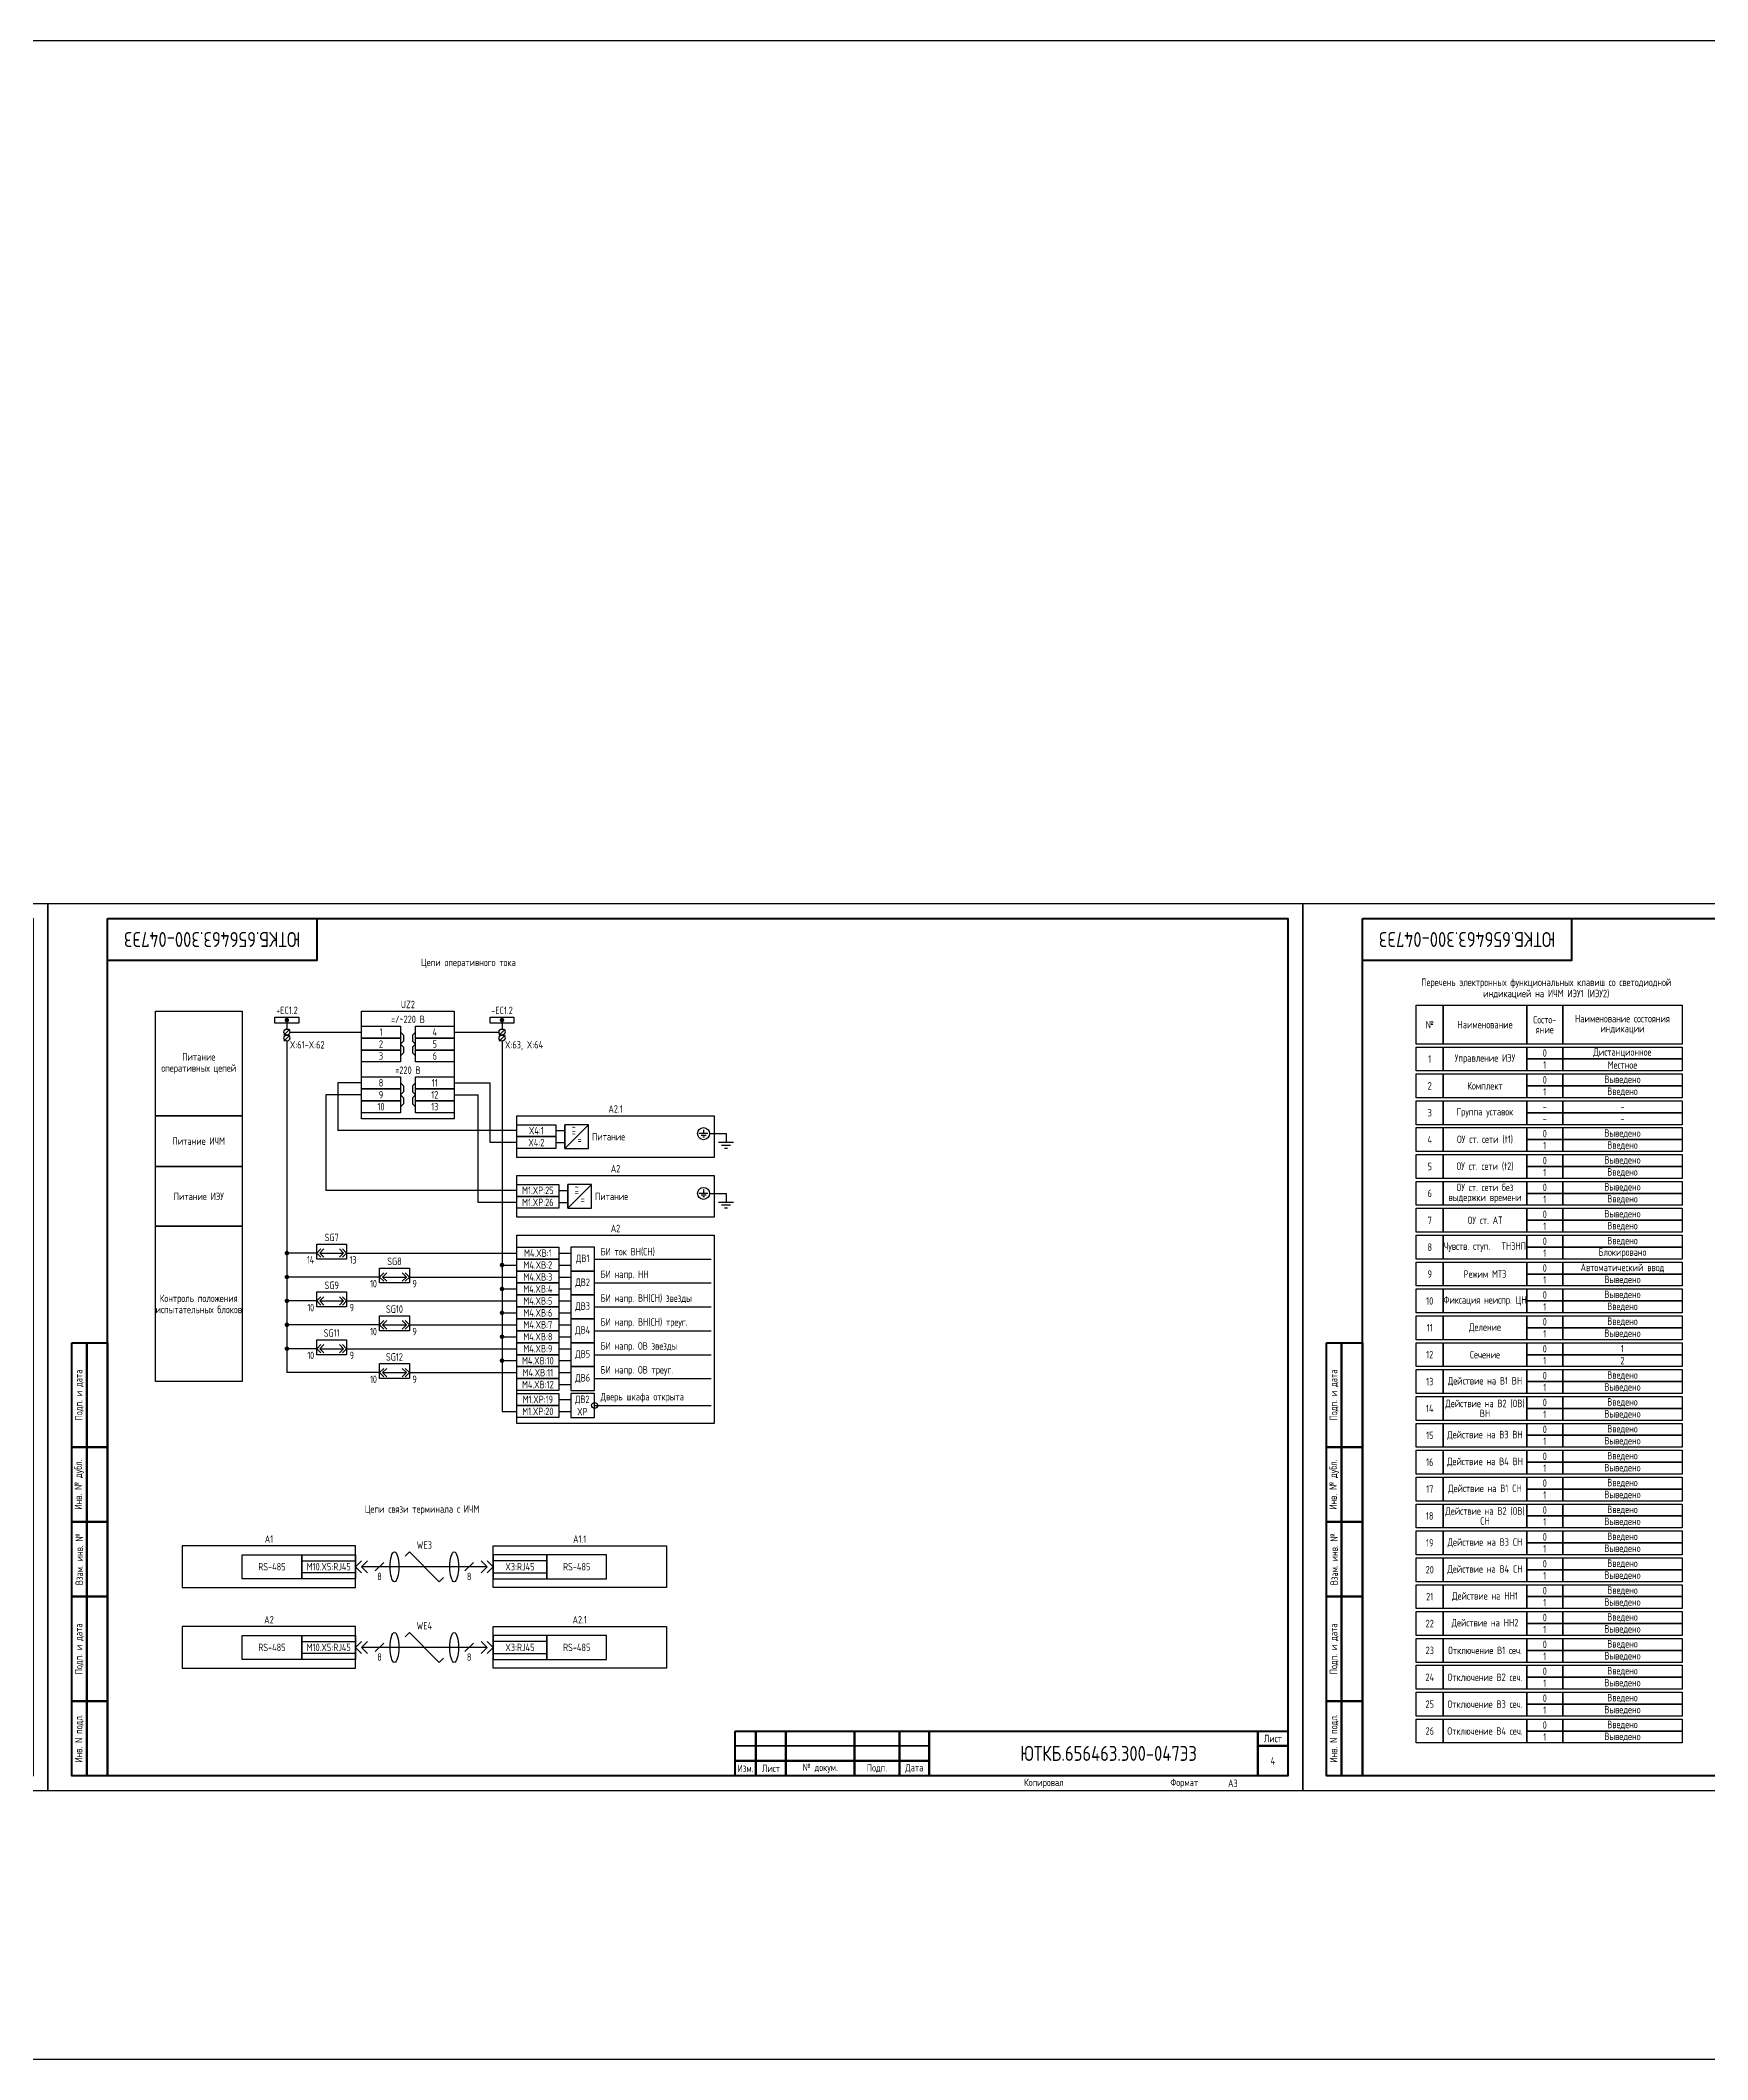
# Model space of a CAD drawing. Header units: millimetres. Extents: x -1036 to 3331, y -90 to 586.
# Drawn here: x 1258 to 1816, y -90 to 586 of the extents above; entities that cross this region are included whole.
import ezdxf

# ---------------------------------------------------------------- set-up
doc = ezdxf.new("R2010")
doc.units = ezdxf.units.MM
doc.styles.add('Gost_type_A', font='GOST_A.TTF')

# ---------------------------------------------------------------- blocks, each defined once
blk = doc.blocks.new('Формат_А3')
blk.add_lwpolyline([(-420, 297), (0, 297), (0, 0), (-420, 0)], close=True)
at = {"lineweight": 50}
blk.add_lwpolyline([(-400, 292), (-5, 292), (-5, 5), (-400, 5)], close=True, dxfattribs=at)
blk = doc.blocks.new('Штамп малый нижний')
at = {"lineweight": 50}
for points in [[(-185, 15), (-178, 15), (-178, 5), (-185, 5)], [(-178, 15), (-168, 15), (-168, 5), (-178, 5)], [(-168, 15), (-145, 15), (-145, 5), (-168, 5)], [(-145, 15), (-130, 15), (-130, 5), (-145, 5)], [(-130, 15), (-120, 15), (-120, 5), (-130, 5)], [(-120, 15), (-10, 15), (-10, 0), (-120, 0)], [(-10, 15), (0, 15), (0, 10), (-10, 10)], [(-10, 10), (0, 10), (0, 0), (-10, 0)], [(-185, 5), (-178, 5), (-178, 0), (-185, 0)], [(-178, 5), (-168, 5), (-168, 0), (-178, 0)], [(-168, 5), (-145, 5), (-145, 0), (-168, 0)], [(-145, 5), (-130, 5), (-130, 0), (-145, 0)], [(-130, 5), (-120, 5), (-120, 0), (-130, 0)]]:
    blk.add_lwpolyline(points, close=True, dxfattribs=at)
for points in [[(-185, 15), (-178, 15), (-178, 10), (-185, 10)], [(-178, 15), (-168, 15), (-168, 10), (-178, 10)], [(-168, 15), (-145, 15), (-145, 10), (-168, 10)], [(-145, 15), (-130, 15), (-130, 10), (-145, 10)], [(-130, 15), (-120, 15), (-120, 10), (-130, 10)], [(-185, 10), (-178, 10), (-178, 5), (-185, 5)], [(-178, 10), (-168, 10), (-168, 5), (-178, 5)], [(-168, 10), (-145, 10), (-145, 5), (-168, 5)], [(-145, 10), (-130, 10), (-130, 5), (-145, 5)], [(-130, 10), (-120, 10), (-120, 5), (-130, 5)]]:
    blk.add_lwpolyline(points, close=True)
at = {"char_height": 2.5, "style": 'Gost_type_A'}
for s, insert, width, attachment_point in [('Лист', (-5, 12.5), 10, 5), ('Изм.', (-181.5, 2.5), 7, 5), ('Лист', (-173, 2.5), 10, 5), ('№ докум.', (-156.5, 2.5), 23, 5), ('Подп.', (-137.5, 2.5), 15, 5), ('Дата', (-125, 2.5), 10, 5), ('Копировал', (-75, -2.53), 13.1202, 6), ('Формат', (-30, -2.53), 13.1202, 6)]:
    blk.add_mtext(s, dxfattribs=dict(at, insert=insert, width=width, attachment_point=attachment_point))
blk = doc.blocks.new('Штамп угловой верхний')
at = {"lineweight": 50}
blk.add_lwpolyline([(0, 0), (70, 0), (70, -14), (0, -14)], close=True, dxfattribs=at)
blk = doc.blocks.new('Штамп левый нижний')
at = {"lineweight": 50}
for points in [[(-12, 145), (-7, 145), (-7, 110), (-12, 110)], [(-7, 145), (0, 145), (0, 110), (-7, 110)], [(-12, 110), (-7, 110), (-7, 85), (-12, 85)], [(-7, 110), (0, 110), (0, 85), (-7, 85)], [(-12, 85), (-7, 85), (-7, 60), (-12, 60)], [(-7, 85), (0, 85), (0, 60), (-7, 60)], [(-12, 60), (-7, 60), (-7, 25), (-12, 25)], [(-7, 60), (0, 60), (0, 25), (-7, 25)], [(-12, 25), (-7, 25), (-7, 0), (-12, 0)], [(-7, 25), (0, 25), (0, 0), (-7, 0)]]:
    blk.add_lwpolyline(points, close=True, dxfattribs=at)
at = {"char_height": 2.5, "attachment_point": 5, "rotation": 90, "style": 'Gost_type_A'}
for s, insert, width in [('Подп. и дата', (-9.5, 127.5), 35), ('Инв. № дубл.', (-9.5, 97.5), 25), ('Взам. инв. №', (-9.5, 72.5), 25), ('Подп. и дата', (-9.5, 42.5), 35), ('Инв. N подл.', (-9.5, 12.5), 25)]:
    blk.add_mtext(s, dxfattribs=dict(at, insert=insert, width=width))
blk = doc.blocks.new('POINT')
at = {"const_width": 0.75}
blk.add_lwpolyline([(-0.375, 0, 1), (0.375, 0, 1)], format="xyb", close=True, dxfattribs=at)
blk = doc.blocks.new('Шинка')
blk.add_lwpolyline([(-4, 1), (4, 1), (4, -1), (-4, -1)], close=True)
blk.add_blockref('POINT', (0, 0))
blk = doc.blocks.new('БИ_разъем')
for p, q in [((0, 0), (1.41, 1.41)), ((0, 0), (1.41, 1.41)), ((0, 0), (1.41, -1.41)), ((0, 0), (1.41, -1.41)), ((1, 0), (2.41, 1.41)), ((1, 0), (2.41, -1.41)), ((1, 0), (9, 0)), ((9, 0), (7.59, 1.41)), ((9, 0), (7.59, -1.41)), ((10, 0), (8.59, 1.41)), ((10, 0), (8.59, 1.41)), ((10, 0), (8.59, -1.41)), ((10, 0), (8.59, -1.41))]:
    blk.add_line(p, q)

msp = doc.modelspace()

# ---------------------------------------------------------------- linework, layer by layer
for p, q in [((1340, 258), (1340, 255)), ((1412, 258), (1412, 255)), ((1341, 255), (1339, 253)), ((1341, 253), (1339, 251)), ((1340, 251), (1340, 140)), ((1341.01, 254), (1365, 254)), ((1396, 254), (1411, 254)), ((1413, 255), (1411, 253)), ((1413, 253), (1411, 251)), ((1412, 251), (1412, 127)), ((1365, 237), (1357, 237)), ((1357, 237), (1357, 221)), ((1396, 237), (1408, 237)), ((1408, 217), (1408, 237)), ((1353, 233), (1353, 201)), ((1365, 233), (1353, 233)), ((1396, 233), (1404, 233)), ((1404, 197), (1404, 233)), ((1417, 221), (1357, 221)), ((1417, 217), (1408, 217)), ((1433, 215), (1433, 223)), ((1433, 215), (1441, 223)), ((1481.48, 220), (1487, 220)), ((1434, 195), (1434, 203)), ((1434, 195), (1442, 203)), ((1417, 201), (1353, 201)), ((1417, 197), (1404, 197)), ((1481.48, 200), (1487, 200)), ((1350, 180), (1340, 180)), ((1360, 180), (1417, 180)), ((1412, 176), (1417, 176)), ((1431, 180), (1435, 180)), ((1431, 176), (1435, 176)), ((1443, 178), (1482, 178)), ((1371, 172), (1340, 172)), ((1381, 172), (1417, 172)), ((1431, 172), (1435, 172)), ((1443, 170), (1482, 170)), ((1350, 164), (1340, 164)), ((1360, 164), (1417, 164)), ((1412, 168), (1417, 168)), ((1431, 168), (1435, 168)), ((1431, 164), (1435, 164)), ((1371, 156), (1340, 156)), ((1381, 156), (1417, 156)), ((1412, 160), (1417, 160)), ((1431, 160), (1435, 160)), ((1431, 156), (1435, 156)), ((1443, 162), (1482, 162)), ((1412, 152), (1417, 152)), ((1431, 152), (1435, 152)), ((1443, 154), (1482, 154)), ((1350, 148), (1340, 148)), ((1360, 148), (1417, 148)), ((1412, 144), (1417, 144)), ((1431, 148), (1435, 148)), ((1431, 144), (1435, 144)), ((1443, 146), (1482, 146)), ((1371, 140), (1340, 140)), ((1381, 140), (1417, 140)), ((1431, 140), (1435, 140)), ((1431, 136), (1435, 136)), ((1431, 136), (1435, 136)), ((1443, 138), (1482, 138)), ((1431, 131), (1435, 131)), ((1443, 129), (1482, 129)), ((1412, 127), (1417, 127)), ((1431, 127), (1435, 127)), ((1363, 75), (1365, 77)), ((1363, 75), (1365, 77)), ((1363, 75), (1365, 73)), ((1363, 75), (1365, 73)), ((1365, 75), (1367, 77)), ((1365, 75), (1367, 77)), ((1407, 75), (1365, 75)), ((1365, 75), (1367, 73)), ((1365, 75), (1367, 73)), ((1372.41, 76.41), (1369.59, 73.59)), ((1379.53, 78.53), (1381, 80)), ((1381, 80), (1391, 70)), ((1402.41, 76.41), (1399.59, 73.59)), ((1407, 75), (1405, 77)), ((1407, 75), (1405, 77)), ((1407, 75), (1405, 73)), ((1407, 75), (1405, 73)), ((1409, 75), (1407, 77)), ((1409, 75), (1407, 77)), ((1409, 75), (1407, 73)), ((1409, 75), (1407, 73)), ((1391, 70), (1392.41, 71.41)), ((1363, 48), (1365, 50)), ((1363, 48), (1365, 50)), ((1363, 48), (1365, 46)), ((1363, 48), (1365, 46)), ((1365, 48), (1367, 50)), ((1365, 48), (1367, 50)), ((1407, 48), (1365, 48)), ((1365, 48), (1367, 46)), ((1365, 48), (1367, 46)), ((1372.41, 49.41), (1369.59, 46.59)), ((1379.53, 51.53), (1381, 53)), ((1381, 53), (1391, 43)), ((1402.41, 49.41), (1399.59, 46.59)), ((1407, 48), (1405, 50)), ((1407, 48), (1405, 50)), ((1407, 48), (1405, 46)), ((1407, 48), (1405, 46)), ((1409, 48), (1407, 50)), ((1409, 48), (1407, 50)), ((1409, 48), (1407, 46)), ((1409, 48), (1407, 46)), ((1391, 43), (1392.41, 44.41))]:
    msp.add_line(p, q)
at = {"ltscale": 4}
for p, q in [((1430, 221), (1433, 221)), ((1430, 217), (1433, 217)), ((1431, 201), (1434, 201)), ((1431, 197), (1434, 197))]:
    msp.add_line(p, q, dxfattribs=at)
at = {"ltscale": 4.32}
for p, q in [((1480.89, 220), (1478.04, 220)), ((1480.32, 219.43), (1478.61, 219.43)), ((1479.75, 218.86), (1479.18, 218.86)), ((1479.46, 221.28), (1479.46, 220)), ((1489.5, 217), (1484.5, 217)), ((1487, 220), (1487, 217)), ((1488.5, 216), (1485.5, 216)), ((1487.5, 215), (1486.5, 215)), ((1480.89, 200), (1478.04, 200)), ((1480.32, 199.43), (1478.61, 199.43)), ((1479.75, 198.86), (1479.18, 198.86)), ((1479.46, 201.28), (1479.46, 200)), ((1489.5, 197), (1484.5, 197)), ((1487, 200), (1487, 197)), ((1488.5, 196), (1485.5, 196)), ((1487.5, 195), (1486.5, 195))]:
    msp.add_line(p, q, dxfattribs=at)
for points in [[(-1036, 586), (3331, 586), (3331, -90), (-1036, -90)], [(1325, 226), (1296, 226), (1296, 261), (1325, 261)], [(1365, 261), (1396, 261), (1396, 225), (1365, 225)], [(1718, 263), (1727, 263), (1727, 250), (1718, 250)], [(1727, 263), (1755, 263), (1755, 250), (1727, 250)], [(1755, 263), (1767, 263), (1767, 250), (1755, 250)], [(1767, 263), (1807, 263), (1807, 250), (1767, 250)], [(1365, 256), (1378, 256), (1378, 252), (1365, 252)], [(1365, 252), (1378, 252), (1378, 248), (1365, 248)], [(1383, 256), (1396, 256), (1396, 252), (1383, 252)], [(1383, 252), (1396, 252), (1396, 248), (1383, 248)], [(1365, 248), (1378, 248), (1378, 244), (1365, 244)], [(1383, 248), (1396, 248), (1396, 244), (1383, 244)], [(1718, 249), (1727, 249), (1727, 241), (1718, 241)], [(1727, 249), (1755, 249), (1755, 241), (1727, 241)], [(1755, 249), (1767, 249), (1767, 245), (1755, 245)], [(1755, 245), (1767, 245), (1767, 241), (1755, 241)], [(1767, 249), (1807, 249), (1807, 245), (1767, 245)], [(1767, 245), (1807, 245), (1807, 241), (1767, 241)], [(1365, 239), (1378, 239), (1378, 235), (1365, 235)], [(1383, 239), (1396, 239), (1396, 235), (1383, 235)], [(1718, 240), (1727, 240), (1727, 232), (1718, 232)], [(1727, 240), (1755, 240), (1755, 232), (1727, 232)], [(1755, 240), (1767, 240), (1767, 236), (1755, 236)], [(1767, 240), (1807, 240), (1807, 236), (1767, 236)], [(1365, 235), (1378, 235), (1378, 231), (1365, 231)], [(1365, 231), (1378, 231), (1378, 227), (1365, 227)], [(1383, 235), (1396, 235), (1396, 231), (1383, 231)], [(1383, 231), (1396, 231), (1396, 227), (1383, 227)], [(1718, 231), (1727, 231), (1727, 223), (1718, 223)], [(1727, 231), (1755, 231), (1755, 223), (1727, 223)], [(1755, 236), (1767, 236), (1767, 232), (1755, 232)], [(1755, 231), (1767, 231), (1767, 227), (1755, 227)], [(1767, 236), (1807, 236), (1807, 232), (1767, 232)], [(1767, 231), (1807, 231), (1807, 227), (1767, 227)], [(1324.98, 209), (1296, 209), (1296, 226), (1325, 226)], [(1417, 226), (1483, 226), (1483, 212), (1417, 212)], [(1755, 227), (1767, 227), (1767, 223), (1755, 223)], [(1767, 227), (1807, 227), (1807, 223), (1767, 223)], [(1417, 223), (1430, 223), (1430, 219), (1417, 219)], [(1417, 219), (1430, 219), (1430, 215), (1417, 215)], [(1718, 222), (1727, 222), (1727, 214), (1718, 214)], [(1727, 222), (1755, 222), (1755, 214), (1727, 214)], [(1755, 222), (1767, 222), (1767, 218), (1755, 218)], [(1755, 218), (1767, 218), (1767, 214), (1755, 214)], [(1767, 222), (1807, 222), (1807, 218), (1767, 218)], [(1767, 218), (1807, 218), (1807, 214), (1767, 214)], [(1718, 213), (1727, 213), (1727, 205), (1718, 205)], [(1727, 213), (1755, 213), (1755, 205), (1727, 205)], [(1755, 213), (1767, 213), (1767, 209), (1755, 209)], [(1767, 213), (1807, 213), (1807, 209), (1767, 209)], [(1325, 189), (1296, 189), (1296, 209), (1325, 209)], [(1417, 206), (1483, 206), (1483, 192), (1417, 192)], [(1417, 203), (1431, 203), (1431, 199), (1417, 199)], [(1718, 204), (1727, 204), (1727, 196), (1718, 196)], [(1727, 204), (1755, 204), (1755, 196), (1727, 196)], [(1755, 209), (1767, 209), (1767, 205), (1755, 205)], [(1755, 204), (1767, 204), (1767, 200), (1755, 200)], [(1767, 209), (1807, 209), (1807, 205), (1767, 205)], [(1767, 204), (1807, 204), (1807, 200), (1767, 200)], [(1417, 199), (1431, 199), (1431, 195), (1417, 195)], [(1755, 200), (1767, 200), (1767, 196), (1755, 196)], [(1767, 200), (1807, 200), (1807, 196), (1767, 196)], [(1718, 195), (1727, 195), (1727, 187), (1718, 187)], [(1727, 195), (1755, 195), (1755, 187), (1727, 187)], [(1755, 195), (1767, 195), (1767, 191), (1755, 191)], [(1755, 191), (1767, 191), (1767, 187), (1755, 187)], [(1767, 195), (1807, 195), (1807, 191), (1767, 191)], [(1767, 191), (1807, 191), (1807, 187), (1767, 187)], [(1296, 189), (1325, 189), (1325, 137), (1296, 137)], [(1350, 183), (1360, 183), (1360, 178), (1350, 178)], [(1417, 186), (1483, 186), (1483, 123), (1417, 123)], [(1718, 186), (1727, 186), (1727, 178), (1718, 178)], [(1727, 186), (1755, 186), (1755, 178), (1727, 178)], [(1755, 186), (1767, 186), (1767, 182), (1755, 182)], [(1767, 186), (1807, 186), (1807, 182), (1767, 182)], [(1417, 182), (1431, 182), (1431, 178), (1417, 178)], [(1417, 178), (1431, 178), (1431, 174), (1417, 174)], [(1718, 177), (1727, 177), (1727, 169), (1718, 169)], [(1727, 177), (1755, 177), (1755, 169), (1727, 169)], [(1755, 182), (1767, 182), (1767, 178), (1755, 178)], [(1755, 177), (1767, 177), (1767, 173), (1755, 173)], [(1767, 182), (1807, 182), (1807, 178), (1767, 178)], [(1767, 177), (1807, 177), (1807, 173), (1767, 173)], [(1371, 175), (1381, 175), (1381, 170), (1371, 170)], [(1417, 174), (1431, 174), (1431, 170), (1417, 170)], [(1417, 170), (1431, 170), (1431, 166), (1417, 166)], [(1755, 173), (1767, 173), (1767, 169), (1755, 169)], [(1767, 173), (1807, 173), (1807, 169), (1767, 169)], [(1350, 167), (1360, 167), (1360, 162), (1350, 162)], [(1417, 166), (1431, 166), (1431, 162), (1417, 162)], [(1718, 168), (1727, 168), (1727, 160), (1718, 160)], [(1727, 168), (1755, 168), (1755, 160), (1727, 160)], [(1755, 168), (1767, 168), (1767, 164), (1755, 164)], [(1755, 164), (1767, 164), (1767, 160), (1755, 160)], [(1767, 168), (1807, 168), (1807, 164), (1767, 164)], [(1767, 164), (1807, 164), (1807, 160), (1767, 160)], [(1371, 159), (1381, 159), (1381, 154), (1371, 154)], [(1417, 162), (1431, 162), (1431, 158), (1417, 158)], [(1417, 158), (1431, 158), (1431, 154), (1417, 154)], [(1718, 159), (1727, 159), (1727, 151), (1718, 151)], [(1727, 159), (1755, 159), (1755, 151), (1727, 151)], [(1755, 159), (1767, 159), (1767, 155), (1755, 155)], [(1767, 159), (1807, 159), (1807, 155), (1767, 155)], [(1350, 151), (1360, 151), (1360, 146), (1350, 146)], [(1417, 154), (1431, 154), (1431, 150), (1417, 150)], [(1417, 150), (1431, 150), (1431, 146), (1417, 146)], [(1718, 150), (1727, 150), (1727, 142), (1718, 142)], [(1727, 150), (1755, 150), (1755, 142), (1727, 142)], [(1755, 155), (1767, 155), (1767, 151), (1755, 151)], [(1755, 150), (1767, 150), (1767, 146), (1755, 146)], [(1767, 155), (1807, 155), (1807, 151), (1767, 151)], [(1767, 150), (1807, 150), (1807, 146), (1767, 146)], [(1371, 143), (1381, 143), (1381, 138), (1371, 138)], [(1417, 146), (1431, 146), (1431, 142), (1417, 142)], [(1417, 142), (1431, 142), (1431, 138), (1417, 138)], [(1755, 146), (1767, 146), (1767, 142), (1755, 142)], [(1767, 146), (1807, 146), (1807, 142), (1767, 142)], [(1417, 138), (1431, 138), (1431, 134), (1417, 134)], [(1718, 141), (1727, 141), (1727, 133), (1718, 133)], [(1727, 141), (1755, 141), (1755, 133), (1727, 133)], [(1755, 141), (1767, 141), (1767, 137), (1755, 137)], [(1755, 137), (1767, 137), (1767, 133), (1755, 133)], [(1767, 141), (1807, 141), (1807, 137), (1767, 137)], [(1767, 137), (1807, 137), (1807, 133), (1767, 133)], [(1417, 133), (1431, 133), (1431, 129), (1417, 129)], [(1417, 129), (1431, 129), (1431, 125), (1417, 125)], [(1718, 132), (1727, 132), (1727, 124), (1718, 124)], [(1727, 132), (1755, 132), (1755, 124), (1727, 124)], [(1755, 132), (1767, 132), (1767, 128), (1755, 128)], [(1767, 132), (1807, 132), (1807, 128), (1767, 128)], [(1718, 123), (1727, 123), (1727, 115), (1718, 115)], [(1727, 123), (1755, 123), (1755, 115), (1727, 115)], [(1755, 128), (1767, 128), (1767, 124), (1755, 124)], [(1755, 123), (1767, 123), (1767, 119), (1755, 119)], [(1767, 128), (1807, 128), (1807, 124), (1767, 124)], [(1767, 123), (1807, 123), (1807, 119), (1767, 119)], [(1755, 119), (1767, 119), (1767, 115), (1755, 115)], [(1767, 119), (1807, 119), (1807, 115), (1767, 115)], [(1718, 114), (1727, 114), (1727, 106), (1718, 106)], [(1727, 114), (1755, 114), (1755, 106), (1727, 106)], [(1755, 114), (1767, 114), (1767, 110), (1755, 110)], [(1755, 110), (1767, 110), (1767, 106), (1755, 106)], [(1767, 114), (1807, 114), (1807, 110), (1767, 110)], [(1767, 110), (1807, 110), (1807, 106), (1767, 106)], [(1718, 105), (1727, 105), (1727, 97), (1718, 97)], [(1727, 105), (1755, 105), (1755, 97), (1727, 97)], [(1755, 105), (1767, 105), (1767, 101), (1755, 101)], [(1767, 105), (1807, 105), (1807, 101), (1767, 101)], [(1718, 96), (1727, 96), (1727, 88), (1718, 88)], [(1727, 96), (1755, 96), (1755, 88), (1727, 88)], [(1755, 101), (1767, 101), (1767, 97), (1755, 97)], [(1755, 96), (1767, 96), (1767, 92), (1755, 92)], [(1767, 101), (1807, 101), (1807, 97), (1767, 97)], [(1767, 96), (1807, 96), (1807, 92), (1767, 92)], [(1755, 92), (1767, 92), (1767, 88), (1755, 88)], [(1767, 92), (1807, 92), (1807, 88), (1767, 88)], [(1305, 68), (1363, 68), (1363, 82), (1305, 82)], [(1467, 68), (1409, 68), (1409, 82), (1467, 82)], [(1718, 87), (1727, 87), (1727, 79), (1718, 79)], [(1727, 87), (1755, 87), (1755, 79), (1727, 79)], [(1755, 87), (1767, 87), (1767, 83), (1755, 83)], [(1755, 83), (1767, 83), (1767, 79), (1755, 79)], [(1767, 87), (1807, 87), (1807, 83), (1767, 83)], [(1767, 83), (1807, 83), (1807, 79), (1767, 79)], [(1325, 79), (1345, 79), (1345, 71), (1325, 71)], [(1345, 79), (1363, 79), (1363, 71), (1345, 71)], [(1345, 77), (1363, 77), (1363, 73), (1345, 73)], [(1427, 79), (1409, 79), (1409, 71), (1427, 71)], [(1427, 77), (1409, 77), (1409, 73), (1427, 73)], [(1447, 79), (1427, 79), (1427, 71), (1447, 71)], [(1718, 78), (1727, 78), (1727, 70), (1718, 70)], [(1727, 78), (1755, 78), (1755, 70), (1727, 70)], [(1755, 78), (1767, 78), (1767, 74), (1755, 74)], [(1767, 78), (1807, 78), (1807, 74), (1767, 74)], [(1718, 69), (1727, 69), (1727, 61), (1718, 61)], [(1727, 69), (1755, 69), (1755, 61), (1727, 61)], [(1755, 74), (1767, 74), (1767, 70), (1755, 70)], [(1755, 69), (1767, 69), (1767, 65), (1755, 65)], [(1767, 74), (1807, 74), (1807, 70), (1767, 70)], [(1767, 69), (1807, 69), (1807, 65), (1767, 65)], [(1755, 65), (1767, 65), (1767, 61), (1755, 61)], [(1767, 65), (1807, 65), (1807, 61), (1767, 61)], [(1305, 41), (1363, 41), (1363, 55), (1305, 55)], [(1467, 41), (1409, 41), (1409, 55), (1467, 55)], [(1718, 60), (1727, 60), (1727, 52), (1718, 52)], [(1727, 60), (1755, 60), (1755, 52), (1727, 52)], [(1755, 60), (1767, 60), (1767, 56), (1755, 56)], [(1755, 56), (1767, 56), (1767, 52), (1755, 52)], [(1767, 60), (1807, 60), (1807, 56), (1767, 56)], [(1767, 56), (1807, 56), (1807, 52), (1767, 52)], [(1325, 52), (1345, 52), (1345, 44), (1325, 44)], [(1345, 52), (1363, 52), (1363, 44), (1345, 44)], [(1345, 50), (1363, 50), (1363, 46), (1345, 46)], [(1427, 52), (1409, 52), (1409, 44), (1427, 44)], [(1427, 50), (1409, 50), (1409, 46), (1427, 46)], [(1447, 52), (1427, 52), (1427, 44), (1447, 44)], [(1718, 51), (1727, 51), (1727, 43), (1718, 43)], [(1727, 51), (1755, 51), (1755, 43), (1727, 43)], [(1755, 51), (1767, 51), (1767, 47), (1755, 47)], [(1767, 51), (1807, 51), (1807, 47), (1767, 47)], [(1718, 42), (1727, 42), (1727, 34), (1718, 34)], [(1727, 42), (1755, 42), (1755, 34), (1727, 34)], [(1755, 47), (1767, 47), (1767, 43), (1755, 43)], [(1755, 42), (1767, 42), (1767, 38), (1755, 38)], [(1767, 47), (1807, 47), (1807, 43), (1767, 43)], [(1767, 42), (1807, 42), (1807, 38), (1767, 38)], [(1755, 38), (1767, 38), (1767, 34), (1755, 34)], [(1767, 38), (1807, 38), (1807, 34), (1767, 34)], [(1718, 33), (1727, 33), (1727, 25), (1718, 25)], [(1727, 33), (1755, 33), (1755, 25), (1727, 25)], [(1755, 33), (1767, 33), (1767, 29), (1755, 29)], [(1755, 29), (1767, 29), (1767, 25), (1755, 25)], [(1767, 33), (1807, 33), (1807, 29), (1767, 29)], [(1767, 29), (1807, 29), (1807, 25), (1767, 25)], [(1718, 24), (1727, 24), (1727, 16), (1718, 16)], [(1727, 24), (1755, 24), (1755, 16), (1727, 16)], [(1755, 24), (1767, 24), (1767, 20), (1755, 20)], [(1767, 24), (1807, 24), (1807, 20), (1767, 20)], [(1755, 20), (1767, 20), (1767, 16), (1755, 16)], [(1767, 20), (1807, 20), (1807, 16), (1767, 16)]]:
    msp.add_lwpolyline(points, close=True)
for points in [[(1378, 254), (1379, 253), (1379, 251), (1378, 250)], [(1383, 254), (1382, 253), (1382, 251), (1383, 250)], [(1378, 250), (1379, 249), (1379, 247), (1378, 246)], [(1383, 250), (1382, 249), (1382, 247), (1383, 246)], [(1378, 237), (1379, 236), (1379, 234), (1378, 233)], [(1383, 237), (1382, 236), (1382, 234), (1383, 233)], [(1378, 233), (1379, 232), (1379, 230), (1378, 229)], [(1383, 233), (1382, 232), (1382, 230), (1383, 229)]]:
    msp.add_lwpolyline(points)
at = {"ltscale": 4}
for points in [[(1433, 215), (1441, 215), (1441, 223), (1433, 223)], [(1434, 195), (1442, 195), (1442, 203), (1434, 203)], [(1435, 174), (1443, 174), (1443, 182), (1435, 182)], [(1435, 166), (1443, 166), (1443, 174), (1435, 174)], [(1435, 158), (1443, 158), (1443, 166), (1435, 166)], [(1435, 150), (1443, 150), (1443, 158), (1435, 158)], [(1435, 142), (1443, 142), (1443, 150), (1435, 150)], [(1435, 134), (1443, 134), (1443, 142), (1435, 142)], [(1435, 125), (1443, 125), (1443, 133), (1435, 133)]]:
    msp.add_lwpolyline(points, close=True, dxfattribs=at)
for centre, radius in [((1340, 254), 1), ((1340, 252), 1), ((1412, 254), 1), ((1412, 252), 1), ((1479.46, 220), 2.02), ((1479.46, 200), 2.02), ((1443, 129), 1)]:
    msp.add_circle(centre, radius)
for centre in [(1376, 75), (1396, 75), (1376, 48), (1396, 48)]:
    msp.add_ellipse(centre, major_axis=(0, -5), ratio=0.293778)

# ---------------------------------------------------------------- block references
at = {"color": 1}
for name, p in [('Формат_А3', (1260, 0)), ('Формат_А3', (1680, 0)), ('Формат_А3', (2100, 0)), ('Штамп левый нижний', (1280, 5)), ('Штамп левый нижний', (1700, 5)), ('Штамп малый нижний', (1675, 5))]:
    msp.add_blockref(name, p, dxfattribs=at)
for name, p in [('Штамп угловой верхний', (1280, 292)), ('Штамп угловой верхний', (1700, 292)), ('Шинка', (1340, 258)), ('Шинка', (1412, 258)), ('POINT', (1340, 180)), ('БИ_разъем', (1350, 180)), ('POINT', (1412, 176)), ('POINT', (1412, 176)), ('POINT', (1340, 172)), ('БИ_разъем', (1371, 172)), ('POINT', (1340, 164)), ('БИ_разъем', (1350, 164)), ('POINT', (1412, 168)), ('POINT', (1412, 168)), ('POINT', (1340, 156)), ('БИ_разъем', (1371, 156)), ('POINT', (1412, 160)), ('POINT', (1412, 160)), ('POINT', (1340, 148)), ('БИ_разъем', (1350, 148)), ('POINT', (1412, 152)), ('POINT', (1412, 152)), ('POINT', (1412, 144)), ('POINT', (1412, 144)), ('БИ_разъем', (1371, 140))]:
    msp.add_blockref(name, p)

# ---------------------------------------------------------------- texts
at = {"char_height": 5, "width": 70, "attachment_point": 5, "rotation": 180, "style": 'Gost_type_A'}
for insert in [(1315, 285), (1735, 285)]:
    msp.add_mtext('ЮТКБ.656463.300-047Э3', dxfattribs=dict(at, insert=insert))
at = {"char_height": 2.5, "style": 'Gost_type_A'}
for s, insert, width, attachment_point, line_spacing_factor in [('Цепи оперативного тока', (1400.75, 277), 197.5, 5, 0.9), ('Перечень электронных функциональных клавиш со светодиодной индикацией на ИЧМ ИЭУ1 (ИЭУ2)', (1761.5, 265), 89, 8, 0.9), ('UZ2', (1380.5, 262), 31, 8, 0.9), ('=/~220 В', (1380.5, 257), 31, 8, 0.9), ('№ ', (1722.5, 256.5), 9, 5, 0.8), ('Наименование ', (1741, 256.5), 28, 5, 0.8), ('Состо- яние', (1761, 256.5), 12, 5, 0.8), ('Наименование состояния\\Pиндикации ', (1787, 256.5), 40, 5, 0.8), ('X:61-X:62', (1341, 251), 16, 1, 0.9), ('X:63, X:64', (1413, 251), 16, 1, 0.9), ('Питание\\Pоперативных цепей', (1310.5, 243.5), 29, 5, 0.9), ('1', (1722.5, 245), 9, 5, 0.8), ('Управление ИЭУ', (1741, 245), 28, 5, 0.8), ('0', (1761, 247), 12, 5, 0.8), ('1', (1761, 243), 12, 5, 0.8), ('Дистанционное', (1787, 247), 40, 5, 0.8), ('Местное', (1787, 243), 40, 5, 0.8), ('=220 В', (1380.5, 240), 31, 8, 0.9), ('2', (1722.5, 236), 9, 5, 0.8), ('Комплект', (1741, 236), 28, 5, 0.8), ('0', (1761, 238), 12, 5, 0.8), ('Выведено', (1787, 238), 40, 5, 0.8), ('1', (1761, 234), 12, 5, 0.8), ('Введено', (1787, 234), 40, 5, 0.8), ('A2.1', (1450, 227), 66, 8, 0.9), ('3', (1722.5, 227), 9, 5, 0.8), ('Питание ИЧМ', (1310.5, 217.5), 29, 5, 0.9), ('4', (1722.5, 218), 9, 5, 0.8), ('ОУ ст. сети (t1)', (1741, 218), 28, 5, 0.8), ('0', (1761, 220), 12, 5, 0.8), ('1', (1761, 216), 12, 5, 0.8), ('Выведено', (1787, 220), 40, 5, 0.8), ('Введено', (1787, 216), 40, 5, 0.8), ('5', (1722.5, 209), 9, 5, 0.8), ('ОУ ст. сети (t2)', (1741, 209), 28, 5, 0.8), ('0', (1761, 211), 12, 5, 0.8), ('Выведено', (1787, 211), 40, 5, 0.8), ('A2', (1450, 207), 66, 8, 0.9), ('ОУ ст. сети без выдержки времени', (1741, 200), 28, 5, 0.8), ('0', (1761, 202), 12, 5, 0.8), ('1', (1761, 207), 12, 5, 0.8), ('Выведено', (1787, 202), 40, 5, 0.8), ('Введено', (1787, 207), 40, 5, 0.8), ('Питание ИЭУ', (1310.5, 199), 29, 5, 0.9), ('6', (1722.5, 200), 9, 5, 0.8), ('1', (1761, 198), 12, 5, 0.8), ('Введено', (1787, 198), 40, 5, 0.8), ('A2', (1450, 187), 66, 8, 0.9), ('7', (1722.5, 191), 9, 5, 0.8), ('ОУ ст. АТ', (1741, 191), 28, 5, 0.8), ('0', (1761, 193), 12, 5, 0.8), ('1', (1761, 189), 12, 5, 0.8), ('Выведено', (1787, 193), 40, 5, 0.8), ('Введено', (1787, 189), 40, 5, 0.8), ('SG7', (1355, 184), 10, 8, 0.9), ('8', (1722.5, 182), 9, 5, 0.8), ('Чувств. ступ.   ТНЗНП ', (1741, 182), 28, 5, 0.8), ('0', (1761, 184), 12, 5, 0.8), ('Введено', (1787, 184), 40, 5, 0.8), ('{\\T0.9;14}', (1349, 179), 5, 3, 0.9), ('{\\T0.9;13}', (1361, 179), 5, 1, 0.9), ('SG8', (1376, 176), 10, 8, 0.9), ('0', (1761, 175), 12, 5, 0.8), ('1', (1761, 180), 12, 5, 0.8), ('Автоматический ввод', (1787, 175), 40, 5, 0.8), ('Блокировано', (1787, 180), 40, 5, 0.8), ('SG9', (1355, 168), 10, 8, 0.9), ('{\\T0.9;10}', (1370, 171), 5, 3, 0.9), ('{\\T0.9;9}', (1382, 171), 5, 1, 0.9), ('9', (1722.5, 173), 9, 5, 0.8), ('Режим МТЗ ', (1741, 173), 28, 5, 0.8), ('1', (1761, 171), 12, 5, 0.8), ('Выведено', (1787, 171), 40, 5, 0.8), ('{\\T0.9;10}', (1349, 163), 5, 3, 0.9), ('{\\T0.9;9}', (1361, 163), 5, 1, 0.9), ('SG10', (1376, 160), 10, 8, 0.9), ('10', (1722.5, 164), 9, 5, 0.8), ('Фиксация неиспр. ЦН', (1741, 164), 28, 5, 0.8), ('0', (1761, 166), 12, 5, 0.8), ('1', (1761, 162), 12, 5, 0.8), ('Выведено', (1787, 166), 40, 5, 0.8), ('Введено', (1787, 162), 40, 5, 0.8), ('11', (1722.5, 155), 9, 5, 0.8), ('Деление', (1741, 155), 28, 5, 0.8), ('0', (1761, 157), 12, 5, 0.8), ('Введено', (1787, 157), 40, 5, 0.8), ('SG11', (1355, 152), 10, 8, 0.9), ('{\\T0.9;10}', (1370, 155), 5, 3, 0.9), ('{\\T0.9;9}', (1382, 155), 5, 1, 0.9), ('0', (1761, 148), 12, 5, 0.8), ('1', (1761, 153), 12, 5, 0.8), ('Выведено', (1787, 153), 40, 5, 0.8), ('1', (1787, 148), 40, 5, 0.8), ('{\\T0.9;10}', (1349, 147), 5, 3, 0.9), ('{\\T0.9;9}', (1361, 147), 5, 1, 0.9), ('SG12', (1376, 144), 10, 8, 0.9), ('12', (1722.5, 146), 9, 5, 0.8), ('Сечение ', (1741, 146), 28, 5, 0.8), ('1', (1761, 144), 12, 5, 0.8), ('2', (1787, 144), 40, 5, 0.8), ('{\\T0.9;10}', (1370, 139), 5, 3, 0.9), ('{\\T0.9;9}', (1382, 139), 5, 1, 0.9), ('13', (1722.5, 137), 9, 5, 0.8), ('Действие на В1 ВН ', (1741, 137), 28, 5, 0.8), ('0', (1761, 139), 12, 5, 0.8), ('1', (1761, 135), 12, 5, 0.8), ('Выведено', (1787, 135), 40, 5, 0.8), ('Введено', (1787, 139), 40, 5, 0.8), ('14', (1722.5, 128), 9, 5, 0.8), ('Действие на В2 (ОВ) ВН ', (1741, 128), 28, 5, 0.8), ('0', (1761, 130), 12, 5, 0.8), ('Введено', (1787, 130), 40, 5, 0.8), ('0', (1761, 121), 12, 5, 0.8), ('1', (1761, 126), 12, 5, 0.8), ('Выведено', (1787, 126), 40, 5, 0.8), ('Введено', (1787, 121), 40, 5, 0.8), ('15', (1722.5, 119), 9, 5, 0.8), ('Действие на В3 ВН ', (1741, 119), 28, 5, 0.8), ('1', (1761, 117), 12, 5, 0.8), ('Выведено', (1787, 117), 40, 5, 0.8), ('16', (1722.5, 110), 9, 5, 0.8), ('Действие на В4 ВН ', (1741, 110), 28, 5, 0.8), ('0', (1761, 112), 12, 5, 0.8), ('1', (1761, 108), 12, 5, 0.8), ('Выведено', (1787, 108), 40, 5, 0.8), ('Введено', (1787, 112), 40, 5, 0.8), ('17', (1722.5, 101), 9, 5, 0.8), ('Действие на В1 CН ', (1741, 101), 28, 5, 0.8), ('0', (1761, 103), 12, 5, 0.8), ('Введено', (1787, 103), 40, 5, 0.8), ('Цепи связи терминала с ИЧМ', (1385.25, 94), 197.5, 5, 0.9), ('Действие на В2 (ОВ) CН ', (1741, 92), 28, 5, 0.8), ('0', (1761, 94), 12, 5, 0.8), ('1', (1761, 99), 12, 5, 0.8), ('Выведено', (1787, 99), 40, 5, 0.8), ('Введено', (1787, 94), 40, 5, 0.8), ('18', (1722.5, 92), 9, 5, 0.8), ('1', (1761, 90), 12, 5, 0.8), ('Выведено', (1787, 90), 40, 5, 0.8), ('A1', (1334, 83), 58.0002, 8, 0.9), ('A1.1', (1438, 83), 58.0002, 8, 0.9), ('19', (1722.5, 83), 9, 5, 0.8), ('Действие на В3 CН ', (1741, 83), 28, 5, 0.8), ('0', (1761, 85), 12, 5, 0.8), ('1', (1761, 81), 12, 5, 0.8), ('Выведено', (1787, 81), 40, 5, 0.8), ('Введено', (1787, 85), 40, 5, 0.8), ('20', (1722.5, 74), 9, 5, 0.8), ('Действие на В4 CН ', (1741, 74), 28, 5, 0.8), ('0', (1761, 76), 12, 5, 0.8), ('Введено', (1787, 76), 40, 5, 0.8), ('0', (1761, 67), 12, 5, 0.8), ('1', (1761, 72), 12, 5, 0.8), ('Выведено', (1787, 72), 40, 5, 0.8), ('Введено', (1787, 67), 40, 5, 0.8), ('21', (1722.5, 65), 9, 5, 0.8), ('Действие на НН1 ', (1741, 65), 28, 5, 0.8), ('1', (1761, 63), 12, 5, 0.8), ('Выведено', (1787, 63), 40, 5, 0.8), ('A2', (1334, 56), 58.0002, 8, 0.9), ('A2.1', (1438, 56), 58.0002, 8, 0.9), ('22', (1722.5, 56), 9, 5, 0.8), ('Действие на НН2 ', (1741, 56), 28, 5, 0.8), ('0', (1761, 58), 12, 5, 0.8), ('1', (1761, 54), 12, 5, 0.8), ('Выведено', (1787, 54), 40, 5, 0.8), ('Введено', (1787, 58), 40, 5, 0.8), ('23', (1722.5, 47), 9, 5, 0.8), ('Отключение В1 сеч.', (1741, 47), 28, 5, 0.8), ('0', (1761, 49), 12, 5, 0.8), ('Введено', (1787, 49), 40, 5, 0.8), ('0', (1761, 40), 12, 5, 0.8), ('1', (1761, 45), 12, 5, 0.8), ('Выведено', (1787, 45), 40, 5, 0.8), ('Введено', (1787, 40), 40, 5, 0.8), ('24', (1722.5, 38), 9, 5, 0.8), ('Отключение В2 сеч.', (1741, 38), 28, 5, 0.8), ('1', (1761, 36), 12, 5, 0.8), ('Выведено', (1787, 36), 40, 5, 0.8), ('25', (1722.5, 29), 9, 5, 0.8), ('Отключение В3 сеч.', (1741, 29), 28, 5, 0.8), ('0', (1761, 31), 12, 5, 0.8), ('1', (1761, 27), 12, 5, 0.8), ('Выведено', (1787, 27), 40, 5, 0.8), ('Введено', (1787, 31), 40, 5, 0.8), ('26', (1722.5, 20), 9, 5, 0.8), ('Отключение В4 сеч.', (1741, 20), 28, 5, 0.8), ('0', (1761, 22), 12, 5, 0.8), ('Введено', (1787, 22), 40, 5, 0.8), ('1', (1761, 18), 12, 5, 0.8), ('Выведено', (1787, 18), 40, 5, 0.8)]:
    msp.add_mtext(s, dxfattribs=dict(at, insert=insert, width=width, attachment_point=attachment_point, line_spacing_factor=line_spacing_factor))
at = {"style": 'Gost_type_A'}
for s, insert, char_height, width, attachment_point in [('+EC1.2', (1340, 260), 2.5, 10, 8), ('-EC1.2', (1412, 260), 2.5, 10, 8), ('2', (1371.5, 250), 2.5, 13, 5), ('1', (1371.5, 254), 2.5, 13, 5), ('4', (1389.5, 254), 2.5, 13, 5), ('5', (1389.5, 250), 2.5, 13, 5), ('3', (1371.5, 246), 2.5, 13, 5), ('6', (1389.5, 246), 2.5, 13, 5), ('8', (1371.5, 237), 2.5, 13, 5), ('11', (1389.5, 237), 2.5, 13, 5), ('10', (1371.5, 229), 2.5, 13, 5), ('9', (1371.5, 233), 2.5, 13, 5), ('13', (1389.5, 229), 2.5, 13, 5), ('12', (1389.5, 233), 2.5, 13, 5), ('X4:2', (1423.5, 217), 2.5, 13, 5), ('X4:1', (1423.5, 221), 2.5, 13, 5), ('~', (1436, 222.03), 2.5, 2.7, 5), ('=', (1436, 220.53), 2.5, 6, 5), ('=', (1438, 218), 2.5, 6, 5), ('Питание', (1447.67, 218.99), 2.5, 11.3452, 5), ('M1.XP:25', (1424, 201), 2.5, 13.9956, 5), ('M1.XP:26', (1424, 197), 2.5, 13.9956, 5), ('~', (1437, 202.03), 2.5, 2.7, 5), ('=', (1437, 200.53), 2.5, 6, 5), ('=', (1439, 198), 2.5, 6, 5), ('Питание', (1448.67, 198.99), 2.5, 11.3452, 5), ('M4.XВ:2', (1424, 176), 2.5, 14, 5), ('M4.XВ:1', (1424, 180), 2.5, 14, 5), ('ДВ1', (1439, 178), 2.5, 7.9998, 5), ('БИ ток ВН(СН)', (1445, 179), 2.5, 43.2348, 7), ('M4.XВ:4', (1424, 168), 2.5, 14, 5), ('M4.XВ:3', (1424, 172), 2.5, 14, 5), ('ДВ2', (1439, 170), 2.5, 7.9998, 5), ('БИ напр. НН', (1445, 171), 2.5, 37.4344, 7), ('M4.XВ:5', (1424, 164), 2.5, 14, 5), ('ДВ3', (1439, 162), 2.5, 7.9998, 5), ('БИ напр. ВН(СН) звезды', (1445, 163), 2.5, 39.3936, 7), ('M4.XВ:6', (1424, 160), 2.5, 14, 5), ('M4.XВ:7', (1424, 156), 2.5, 14, 5), ('ДВ4', (1439, 154), 2.5, 7.9998, 5), ('БИ напр. ВН(СН) треуг.', (1445, 155), 2.5, 38.434, 7), ('M4.XВ:8', (1424, 152), 2.5, 14, 5), ('M4.XВ:9', (1424, 148), 2.5, 14, 5), ('БИ напр. ОВ звезды', (1445, 147), 2.5, 44.8565, 7), ('M4.XВ:10', (1424, 144), 2.5, 14, 5), ('ДВ5', (1439, 146), 2.5, 7.9998, 5), ('БИ напр. ОВ треуг.', (1445, 139), 2.5, 41.6473, 7), ('M4.XВ:12', (1424, 136), 2.5, 14, 5), ('M4.XВ:11', (1424, 140), 2.5, 14, 5), ('ДВ6', (1439, 138), 2.5, 7.9998, 5), ('M1.XP:19', (1424, 131), 2.5, 14, 5), ('ДВ2 XP', (1438.88, 129), 2.5, 7.7588, 5), ('Дверь шкафа открыта', (1445, 130), 2.5, 35.9749, 7), ('M1.XP:20', (1424, 127), 2.5, 14, 5), ('WE3', (1386, 81), 2.5, 20, 8), ('RS-485', (1335, 75), 2.5, 19.9998, 5), ('M10.X5:RJ45', (1354, 75), 2.5, 18.0002, 5), ('X3:RJ45', (1418, 75), 2.5, 18.0002, 5), ('RS-485', (1437, 75), 2.5, 19.9998, 5), ('8', (1371, 73), 2.5, 20, 2), ('8', (1401, 73), 2.5, 20, 2), ('WE4', (1386, 54), 2.5, 20, 8), ('RS-485', (1335, 48), 2.5, 19.9998, 5), ('M10.X5:RJ45', (1354, 48), 2.5, 18.0002, 5), ('X3:RJ45', (1418, 48), 2.5, 18.0002, 5), ('RS-485', (1437, 48), 2.5, 19.9998, 5), ('8', (1371, 46), 2.5, 20, 2), ('8', (1401, 46), 2.5, 20, 2), ('ЮТКБ.656463.300-047Э3', (1615, 12.5), 5, 120, 5), ('4', (1670, 10), 2.5, 10, 5), ('A3', (1655, 2.5), 2.5, 20, 4)]:
    msp.add_mtext(s, dxfattribs=dict(at, insert=insert, char_height=char_height, width=width, attachment_point=attachment_point))
at = {"color": 30, "true_color": 0xf26722, "char_height": 2.5, "attachment_point": 5, "line_spacing_factor": 0.8, "style": 'Gost_type_A'}
for s, insert, width in [('Группа уставок', (1741, 227), 28), ('-', (1761, 229), 12), ('-', (1761, 225), 12), ('-', (1787, 229), 40), ('-', (1787, 225), 40)]:
    msp.add_mtext(s, dxfattribs=dict(at, insert=insert, width=width))
at = {"lineweight": 25, "insert": (1310.5, 163), "char_height": 2.5, "width": 29, "attachment_point": 5, "line_spacing_factor": 0.9, "style": 'Gost_type_A'}
msp.add_mtext('Контроль положения\\Pиспытательных блоков', dxfattribs=at)

doc.saveas('drawing.dxf')
